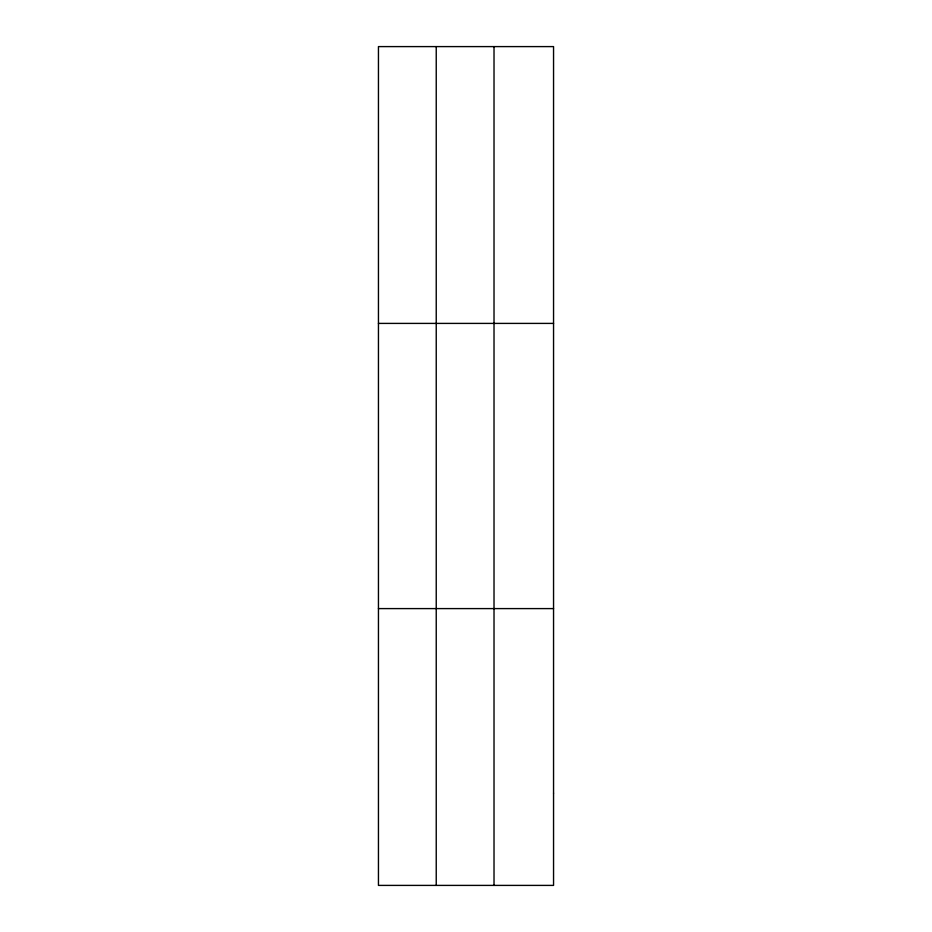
<?xml version="1.0" encoding="UTF-8"?>
<svg xmlns="http://www.w3.org/2000/svg" width="932" height="932" viewBox="0 0 932 932"><rect width="100%" height="100%" fill="white"/><g stroke="black" fill="none" stroke-linecap="round" stroke-linejoin="round"><path stroke-width="1.4" d="M436.234 46.6L436.234 885.4M494.018 46.6L494.018 885.4M378.45 323.404L553.55 323.404M378.45 608.596L553.55 608.596M553.55 793.132L553.55 885.4L378.45 885.4L378.45 46.6L553.55 46.6L553.55 793.132"/></g></svg>
